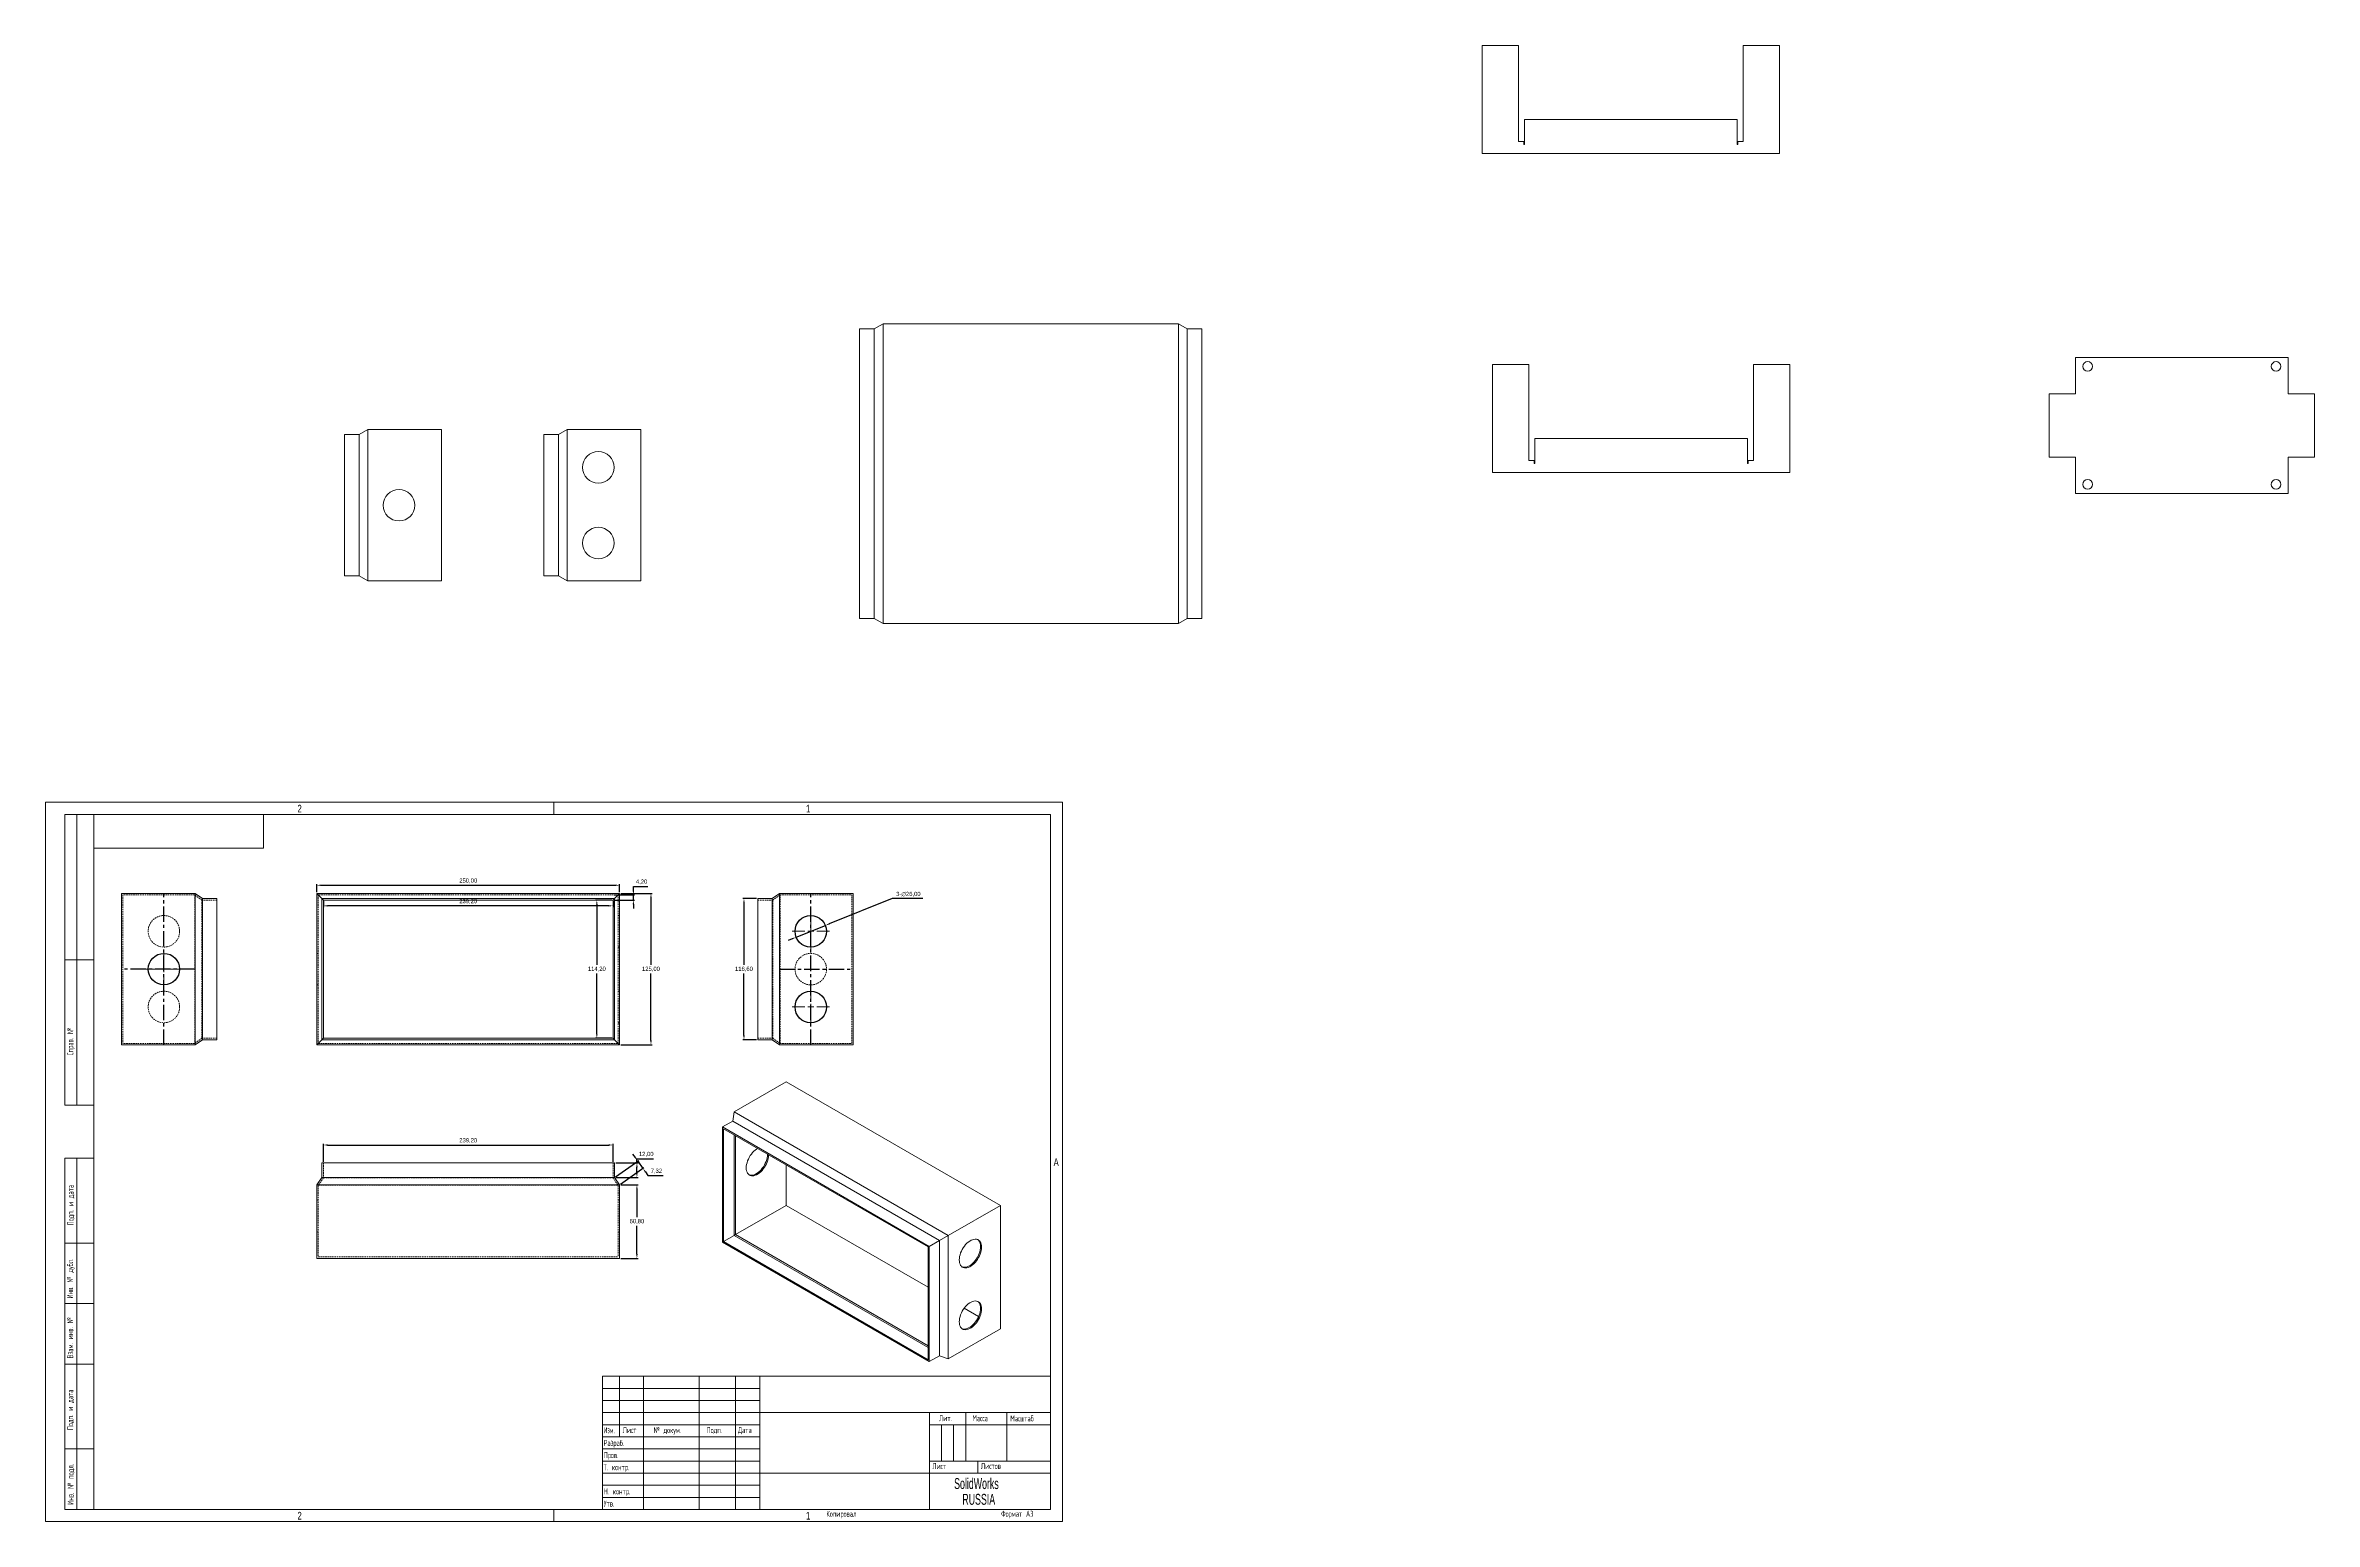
# Model space of a CAD drawing. Header units: millimetres. Extents: x -187 to 1687, y -162 to 1057.
import ezdxf

# ---------------------------------------------------------------- set-up
doc = ezdxf.new("R2010")
doc.units = ezdxf.units.MM
doc.header["$PDSIZE"] = -1
doc.linetypes.add('CENTERX2', pattern=[20.32, 12.7, -2.54, 2.54, -2.54])
doc.linetypes.add('HIDDEN', pattern=[1.905, 1.27, -0.635])
doc.layers.add('bz', color=3, linetype='Continuous')
doc.layers.add('ОСЕВЫЕ', color=7, linetype='Continuous')
doc.styles.add('SLDTEXTSTYLE0', font='TXT', dxfattribs={"width": 0.605, "bigfont": 'bigfont'})
doc.styles.add('SLDTEXTSTYLE1', font='TXT', dxfattribs={"width": 0.55152, "bigfont": 'bigfont'})
doc.styles.add('SLDTEXTSTYLE2', font='TXT', dxfattribs={"width": 0.605})
doc.styles.add('SLDTEXTSTYLE3', font='TXT', dxfattribs={"width": 0.75})
doc.dimstyles.new('自用', dxfattribs={"dimtxt": 3.5, "dimasz": 3.556, "dimexe": 1, "dimexo": 1, "dimgap": 1.524, "dimtad": 1, "dimtih": 1, "dimtoh": 1, "dimzin": 0, "dimtxsty": 'Standard', "dimcen": 2.5, "dimazin": 0, "dimtfac": 1, "dimtmove": 0, "dimatfit": 3, "dimfxl": 0, "dimtzin": 0, "dimarcsym": 0})

# ---------------------------------------------------------------- blocks, each defined once
blk = doc.blocks.new('SW_NOTE_0')
at = {"color": 0, "linetype": 'Continuous', "lineweight": 0, "char_height": 4.5, "attachment_point": 1, "style": 'SLDTEXTSTYLE2'}
for s, insert in [('SolidWorks', (0, 5.8)), ('RUSSIA', (3.38, -0.7))]:
    blk.add_mtext(s, dxfattribs=dict(at, insert=insert))
blk = doc.blocks.new('SW_CENTERMARKSYMBOL_0')
at = {"color": 0, "linetype": 'Continuous', "lineweight": 0}
for p, q in [((-2.5, 0), (-7.75, 0)), ((0, 0), (-1.25, 0)), ((0, 2.5), (0, 7.75)), ((0, 0), (0, 1.25)), ((0, 0), (0, -1.25)), ((0, 0), (1.25, 0)), ((2.5, 0), (7.75, 0)), ((0, -2.5), (0, -7.75))]:
    blk.add_line(p, q, dxfattribs=at)
blk = doc.blocks.new('SW_CENTERMARKSYMBOL_1')
at = {"color": 0, "linetype": 'Continuous', "lineweight": 0}
for p, q in [((-2.5, 0), (-7.75, 0)), ((0, 0), (-1.25, 0)), ((0, 2.5), (0, 7.75)), ((0, 0), (0, 1.25)), ((0, 0), (0, -1.25)), ((0, 0), (1.25, 0)), ((2.5, 0), (7.75, 0)), ((0, -2.5), (0, -7.75))]:
    blk.add_line(p, q, dxfattribs=at)
blk = doc.blocks.new('SW_CENTERMARKSYMBOL_2')
at = {"color": 0, "linetype": 'Continuous', "lineweight": 0}
for p, q in [((-2.5, 0), (-7.75, 0)), ((0, 0), (-1.25, 0)), ((0, 2.5), (0, 7.75)), ((0, 0), (0, 1.25)), ((0, 0), (0, -1.25)), ((0, 0), (1.25, 0)), ((2.5, 0), (7.75, 0)), ((0, -2.5), (0, -7.75))]:
    blk.add_line(p, q, dxfattribs=at)
blk = doc.blocks.new('*D5')
at = {"layer": 'bz', "color": 0, "lineweight": -2, "transparency": 16777216}
for p, q in [((37.2, 357.8), (37.2, 364.6)), ((40.7, 363.6), (283.6, 363.6)), ((287.2, 357.8), (287.2, 364.6))]:
    blk.add_line(p, q, dxfattribs=at)
at = {"layer": 'bz', "color": 0, "transparency": 16777216}
for points in [[(40.7, 364.2), (40.7, 363), (37.2, 363.6)], [(283.6, 364.2), (283.6, 363), (287.2, 363.6)]]:
    blk.add_solid(points, dxfattribs=at)
at = {"layer": 'Defpoints', "color": 0, "transparency": 16777216}
for p in [(37.2, 356.8), (287.2, 363.6), (287.2, 356.8)]:
    blk.add_point(p, dxfattribs=at)
at = {"layer": 'bz', "color": 0, "transparency": 16777216, "insert": (162.2, 367.2), "char_height": 3.5, "attachment_point": 5}
blk.add_mtext('250,00', dxfattribs=at)
blk = doc.blocks.new('*D6')
at = {"layer": 'bz', "color": 0, "lineweight": -2, "transparency": 16777216}
for p, q in [((288.2, 116.3), (302.5, 116.3)), ((301.5, 112.7), (301.5, 89.4)), ((301.5, 59), (301.5, 82.3)), ((288.2, 55.5), (302.5, 55.5))]:
    blk.add_line(p, q, dxfattribs=at)
at = {"layer": 'bz', "color": 0, "transparency": 16777216}
for points in [[(300.9, 112.7), (302.1, 112.7), (301.5, 116.3)], [(300.9, 59), (302.1, 59), (301.5, 55.5)]]:
    blk.add_solid(points, dxfattribs=at)
at = {"layer": 'Defpoints', "color": 0, "transparency": 16777216}
for p in [(287.2, 116.3), (287.2, 55.5), (301.5, 55.5)]:
    blk.add_point(p, dxfattribs=at)
at = {"layer": 'bz', "color": 0, "transparency": 16777216, "insert": (301.5, 85.9), "char_height": 3.5, "attachment_point": 5}
blk.add_mtext('60,80', dxfattribs=at)
blk = doc.blocks.new('*D7')
at = {"layer": 'bz', "color": 0, "lineweight": -2, "transparency": 16777216}
for p, q in [((284, 134.3), (302.5, 134.3)), ((301.5, 134.3), (301.5, 137.8)), ((301.5, 137.8), (315.3, 137.8)), ((284, 122.3), (302.5, 122.3)), ((301.5, 125.8), (301.5, 130.7))]:
    blk.add_line(p, q, dxfattribs=at)
at = {"layer": 'bz', "color": 0, "transparency": 16777216}
for points in [[(300.9, 130.7), (302.1, 130.7), (301.5, 134.3)], [(300.9, 125.8), (302.1, 125.8), (301.5, 122.3)]]:
    blk.add_solid(points, dxfattribs=at)
at = {"layer": 'Defpoints', "color": 0, "transparency": 16777216}
for p in [(283, 134.3), (301.5, 134.3), (283, 122.3)]:
    blk.add_point(p, dxfattribs=at)
at = {"layer": 'bz', "color": 0, "transparency": 16777216, "insert": (309.2, 141.4), "char_height": 3.5, "attachment_point": 5}
blk.add_mtext('12,00', dxfattribs=at)
blk = doc.blocks.new('*D8')
at = {"layer": 'bz', "color": 0, "lineweight": -2, "transparency": 16777216}
for p, q in [((283.8, 122.8), (303.1, 136.4)), ((300.2, 138.7), (298.2, 141.6)), ((302.3, 135.8), (306.5, 129.8)), ((288, 116.8), (307.3, 130.4)), ((308.5, 126.9), (310.5, 124)), ((310.5, 124), (323.1, 124))]:
    blk.add_line(p, q, dxfattribs=at)
at = {"layer": 'bz', "color": 0, "transparency": 16777216}
for points in [[(300.7, 139), (299.7, 138.4), (302.3, 135.8)], [(309, 127.2), (308, 126.5), (306.5, 129.8)]]:
    blk.add_solid(points, dxfattribs=at)
at = {"layer": 'Defpoints', "color": 0, "transparency": 16777216}
for p in [(283, 122.3), (287.2, 116.3), (306.5, 129.8)]:
    blk.add_point(p, dxfattribs=at)
at = {"layer": 'bz', "color": 0, "transparency": 16777216, "insert": (317.6, 127.5), "char_height": 3.5, "attachment_point": 5}
blk.add_mtext('7,32', dxfattribs=at)
blk = doc.blocks.new('*D9')
at = {"layer": 'bz', "color": 0, "lineweight": -2, "transparency": 16777216}
for p, q in [((288.2, 356.8), (314.1, 356.8)), ((313.1, 353.3), (313.1, 297.9)), ((313.1, 235.4), (313.1, 290.7)), ((288.2, 231.8), (314.1, 231.8))]:
    blk.add_line(p, q, dxfattribs=at)
at = {"layer": 'bz', "color": 0, "transparency": 16777216}
for points in [[(312.5, 353.3), (313.7, 353.3), (313.1, 356.8)], [(312.5, 235.4), (313.7, 235.4), (313.1, 231.8)]]:
    blk.add_solid(points, dxfattribs=at)
at = {"layer": 'Defpoints', "color": 0, "transparency": 16777216}
for p in [(287.2, 356.8), (287.2, 231.8), (313.1, 231.8)]:
    blk.add_point(p, dxfattribs=at)
at = {"layer": 'bz', "color": 0, "transparency": 16777216, "insert": (313.1, 294.3), "char_height": 3.5, "attachment_point": 5}
blk.add_mtext('125,00', dxfattribs=at)
blk = doc.blocks.new('*D14')
at = {"layer": 'bz', "color": 0, "lineweight": -2, "transparency": 16777216}
for p, q in [((298.6, 359.2), (298.6, 362.7)), ((298.6, 362.7), (310.6, 362.7)), ((282.8, 355.6), (299.6, 355.6)), ((282.8, 351.4), (299.6, 351.4)), ((298.6, 351.4), (298.6, 355.6)), ((298.6, 347.9), (298.6, 344.3))]:
    blk.add_line(p, q, dxfattribs=at)
at = {"layer": 'bz', "color": 0, "transparency": 16777216}
for points in [[(298, 359.2), (299.2, 359.2), (298.6, 355.6)], [(298, 347.9), (299.2, 347.9), (298.6, 351.4)]]:
    blk.add_solid(points, dxfattribs=at)
at = {"layer": 'Defpoints', "color": 0, "transparency": 16777216}
for p in [(281.8, 355.6), (281.8, 351.4), (298.6, 355.6)]:
    blk.add_point(p, dxfattribs=at)
at = {"layer": 'bz', "color": 0, "transparency": 16777216, "insert": (305.4, 366.3), "char_height": 3.5, "attachment_point": 5}
blk.add_mtext('4,20', dxfattribs=at)
blk = doc.blocks.new('*D15')
at = {"layer": 'bz', "color": 0, "lineweight": -2, "transparency": 16777216}
for p, q in [((400.3, 352.6), (388.9, 352.6)), ((389.9, 349.1), (389.9, 297.9)), ((389.9, 239.6), (389.9, 290.7)), ((400.3, 236), (388.9, 236))]:
    blk.add_line(p, q, dxfattribs=at)
at = {"layer": 'bz', "color": 0, "transparency": 16777216}
for points in [[(389.3, 349.1), (390.5, 349.1), (389.9, 352.6)], [(389.3, 239.6), (390.5, 239.6), (389.9, 236)]]:
    blk.add_solid(points, dxfattribs=at)
at = {"layer": 'Defpoints', "color": 0, "transparency": 16777216}
for p in [(401.3, 352.6), (389.9, 236), (401.3, 236)]:
    blk.add_point(p, dxfattribs=at)
at = {"layer": 'bz', "color": 0, "transparency": 16777216, "insert": (389.9, 294.3), "char_height": 3.5, "attachment_point": 5}
blk.add_mtext('116,60', dxfattribs=at)
blk = doc.blocks.new('*D17')
at = {"layer": 'bz', "color": 0, "lineweight": -2, "transparency": 16777216}
for p, q in [((42.6, 135.3), (42.6, 150.1)), ((281.8, 135.3), (281.8, 150.1)), ((46.1, 149.1), (278.2, 149.1))]:
    blk.add_line(p, q, dxfattribs=at)
at = {"layer": 'bz', "color": 0, "transparency": 16777216}
for points in [[(46.1, 149.7), (46.1, 148.5), (42.6, 149.1)], [(278.2, 149.7), (278.2, 148.5), (281.8, 149.1)]]:
    blk.add_solid(points, dxfattribs=at)
at = {"layer": 'Defpoints', "color": 0, "transparency": 16777216}
for p in [(42.6, 134.3), (281.8, 149.1), (281.8, 134.3)]:
    blk.add_point(p, dxfattribs=at)
at = {"layer": 'bz', "color": 0, "transparency": 16777216, "insert": (162.2, 152.7), "char_height": 3.5, "attachment_point": 5}
blk.add_mtext('239,20', dxfattribs=at)
blk = doc.blocks.new('*D18')
at = {"layer": 'bz', "color": 0, "lineweight": -2, "transparency": 16777216}
for p, q in [((42.6, 350.4), (42.6, 345.6)), ((278.2, 346.6), (46.1, 346.6)), ((281.8, 350.4), (281.8, 345.6))]:
    blk.add_line(p, q, dxfattribs=at)
at = {"layer": 'bz', "color": 0, "transparency": 16777216}
for points in [[(46.1, 347.2), (46.1, 346), (42.6, 346.6)], [(278.2, 347.2), (278.2, 346), (281.8, 346.6)]]:
    blk.add_solid(points, dxfattribs=at)
at = {"layer": 'Defpoints', "color": 0, "transparency": 16777216}
for p in [(42.6, 351.4), (42.6, 346.6), (281.8, 351.4)]:
    blk.add_point(p, dxfattribs=at)
at = {"layer": 'bz', "color": 0, "transparency": 16777216, "insert": (162.2, 350.2), "char_height": 3.5, "attachment_point": 5}
blk.add_mtext('239,20', dxfattribs=at)
blk = doc.blocks.new('*D19')
at = {"layer": 'bz', "color": 0, "lineweight": -2, "transparency": 16777216}
for p, q in [((280.8, 351.4), (267.4, 351.4)), ((268.4, 347.9), (268.4, 297.9)), ((268.4, 240.8), (268.4, 290.7)), ((280.8, 237.2), (267.4, 237.2))]:
    blk.add_line(p, q, dxfattribs=at)
at = {"layer": 'bz', "color": 0, "transparency": 16777216}
for points in [[(267.8, 347.9), (269, 347.9), (268.4, 351.4)], [(267.8, 240.8), (269, 240.8), (268.4, 237.2)]]:
    blk.add_solid(points, dxfattribs=at)
at = {"layer": 'Defpoints', "color": 0, "transparency": 16777216}
for p in [(268.4, 351.4), (281.8, 351.4), (281.8, 237.2)]:
    blk.add_point(p, dxfattribs=at)
at = {"layer": 'bz', "color": 0, "transparency": 16777216, "insert": (268.4, 294.3), "char_height": 3.5, "attachment_point": 5}
blk.add_mtext('114,20', dxfattribs=at)
blk = doc.blocks.new('*D21')
at = {"layer": 'bz', "color": 0, "lineweight": -2, "transparency": 16777216}
for p, q in [((512.2, 352.6), (460.4, 331.7)), ((537.6, 352.6), (512.2, 352.6)), ((429.7, 319.4), (426.4, 318.1)), ((433, 320.7), (457.1, 330.4))]:
    blk.add_line(p, q, dxfattribs=at)
at = {"layer": 'bz', "color": 0, "transparency": 16777216}
for points in [[(429.5, 319.9), (429.9, 318.8), (433, 320.7)], [(460.2, 332.3), (460.7, 331.2), (457.1, 330.4)]]:
    blk.add_solid(points, dxfattribs=at)
at = {"layer": 'Defpoints', "color": 0, "transparency": 16777216}
for p in [(433, 320.7), (457.1, 330.4)]:
    blk.add_point(p, dxfattribs=at)
at = {"layer": 'bz', "color": 0, "transparency": 16777216, "insert": (525.7, 356.1), "char_height": 3.5, "attachment_point": 5}
blk.add_mtext('3-∅26,00', dxfattribs=at)

msp = doc.modelspace()

# ---------------------------------------------------------------- linework, layer by layer
at = {"color": 7, "linetype": 'Continuous', "lineweight": 15}
for p, q in [((999.469, 1057.14), (999.469, 967.84)), ((999.469, 1057.14), (1029.469, 1057.14)), ((1029.469, 1057.14), (1029.469, 977.84)), ((1215.069, 977.84), (1215.069, 1057.14)), ((1215.069, 1057.14), (1245.069, 1057.14)), ((1245.069, 967.84), (1245.069, 1057.14)), ((1034.469, 995.94), (1034.469, 975.54)), ((1210.069, 995.94), (1034.469, 995.94)), ((1210.069, 975.54), (1210.069, 995.94)), ((1029.469, 977.84), (1033.869, 977.84)), ((1033.869, 975.54), (1033.869, 977.84)), ((1210.669, 977.84), (1210.669, 975.54)), ((1210.669, 977.84), (1215.069, 977.84)), ((999.469, 967.84), (1245.069, 967.84)), ((497.556, 823.094), (504.756, 827.294)), ((504.756, 827.294), (688.526, 827.294)), ((504.756, 827.294), (504.756, 579.694)), ((748.696, 827.294), (688.526, 827.294)), ((748.696, 827.294), (748.696, 579.694)), ((755.896, 823.094), (748.696, 827.294)), ((485.306, 823.094), (485.306, 583.894)), ((485.306, 823.094), (497.556, 823.094)), ((497.556, 823.094), (497.556, 583.894)), ((755.896, 823.094), (755.896, 583.894)), ((768.146, 823.094), (755.896, 823.094)), ((768.146, 823.094), (768.146, 583.894)), ((1008.008, 793.679), (1008.008, 704.379)), ((1008.008, 793.679), (1038.008, 793.679)), ((1038.008, 793.679), (1038.008, 714.379)), ((1223.608, 714.379), (1223.608, 793.679)), ((1223.608, 793.679), (1253.608, 793.679)), ((1253.608, 704.379), (1253.608, 793.679)), ((1665.195, 799.432), (1489.595, 799.432)), ((1489.595, 799.432), (1489.595, 769.432)), ((1665.195, 799.432), (1665.195, 769.432)), ((1489.595, 769.432), (1467.795, 769.432)), ((1467.795, 769.432), (1467.795, 717.232)), ((1665.195, 769.432), (1686.995, 769.432)), ((1686.995, 717.232), (1686.995, 769.432)), ((59.911, 619.112), (59.911, 735.712)), ((59.911, 735.712), (72.161, 735.712)), ((79.361, 739.912), (72.161, 735.712)), ((72.161, 619.112), (72.161, 735.712)), ((79.361, 739.912), (140.031, 739.912)), ((79.361, 614.912), (79.361, 739.912)), ((140.031, 614.912), (140.031, 739.912)), ((224.532, 619.112), (224.532, 735.712)), ((224.532, 735.712), (236.782, 735.712)), ((243.982, 739.912), (236.782, 735.712)), ((236.782, 619.112), (236.782, 735.712)), ((243.982, 739.912), (304.652, 739.912)), ((243.982, 614.912), (243.982, 739.912)), ((304.652, 614.912), (304.652, 739.912)), ((1043.008, 732.479), (1043.008, 712.079)), ((1218.608, 732.479), (1043.008, 732.479)), ((1218.608, 712.079), (1218.608, 732.479)), ((1038.008, 714.379), (1042.408, 714.379)), ((1042.408, 712.079), (1042.408, 714.379)), ((1219.208, 714.379), (1219.208, 712.079)), ((1219.208, 714.379), (1223.608, 714.379)), ((1489.595, 717.232), (1467.795, 717.232)), ((1489.595, 687.232), (1489.595, 717.232)), ((1665.195, 717.232), (1686.995, 717.232)), ((1665.195, 687.232), (1665.195, 717.232)), ((1008.008, 704.379), (1253.608, 704.379)), ((1489.595, 687.232), (1665.195, 687.232)), ((59.911, 619.112), (72.161, 619.112)), ((79.361, 614.912), (72.161, 619.112)), ((224.532, 619.112), (236.782, 619.112)), ((243.982, 614.912), (236.782, 619.112)), ((79.361, 614.912), (140.031, 614.912)), ((243.982, 614.912), (304.652, 614.912)), ((485.306, 583.894), (497.556, 583.894)), ((497.556, 583.894), (504.756, 579.694)), ((755.896, 583.894), (748.696, 579.694)), ((768.146, 583.894), (755.896, 583.894)), ((504.756, 579.694), (688.526, 579.694)), ((748.696, 579.694), (688.526, 579.694)), ((-171.006, 182.106), (-171.006, 422.106)), ((-147.006, 422.106), (-171.006, 422.106)), ((-171.006, 182.106), (-171.006, 422.106)), ((-161.006, 182.106), (-161.006, 422.106)), ((-161.006, 182.106), (-161.006, 422.106)), ((-147.006, 422.106), (-147.006, -151.894)), ((642.994, 422.106), (-147.006, 422.106)), ((-147.006, 422.106), (-147.006, -151.894)), ((-7.006, 394.106), (-7.006, 422.106)), ((642.994, -151.894), (642.994, 422.106)), ((-147.006, 394.106), (-7.006, 394.106)), ((-63.332, 356.813), (-124.132, 356.813)), ((-124.132, 356.813), (-124.132, 231.813)), ((-63.332, 356.813), (-63.332, 231.813)), ((-57.332, 352.612), (-63.332, 356.813)), ((41.36, 352.612), (37.159, 356.813)), ((287.159, 356.813), (37.159, 356.813)), ((37.159, 356.813), (37.159, 231.813)), ((282.957, 352.612), (287.159, 356.813)), ((287.159, 231.813), (287.159, 356.813)), ((413.285, 352.612), (419.285, 356.813)), ((419.285, 231.813), (419.285, 356.813)), ((419.285, 356.813), (480.085, 356.813)), ((480.085, 231.813), (480.085, 356.813)), ((-57.332, 352.612), (-57.332, 236.014)), ((-45.332, 352.612), (-57.332, 352.612)), ((-45.332, 352.612), (-45.332, 236.014)), ((41.36, 352.612), (41.36, 236.014)), ((282.957, 352.612), (41.36, 352.612)), ((281.757, 351.412), (42.56, 351.412)), ((42.56, 351.412), (42.56, 237.214)), ((281.757, 237.214), (281.757, 351.412)), ((282.957, 236.014), (282.957, 352.612)), ((401.285, 236.014), (401.285, 352.612)), ((401.285, 352.612), (413.285, 352.612)), ((413.285, 236.014), (413.285, 352.612)), ((-171.006, 302.106), (-147.006, 302.106)), ((-147.006, 302.106), (-171.006, 302.106)), ((-63.332, 231.813), (-124.132, 231.813)), ((-57.332, 236.014), (-63.332, 231.813)), ((-45.332, 236.014), (-57.332, 236.014)), ((41.36, 236.014), (37.159, 231.813)), ((37.159, 231.813), (287.159, 231.813)), ((41.36, 236.014), (282.957, 236.014)), ((42.56, 237.214), (281.757, 237.214)), ((282.957, 236.014), (287.159, 231.813)), ((401.285, 236.014), (413.285, 236.014)), ((413.285, 236.014), (419.285, 231.813)), ((419.285, 231.813), (480.085, 231.813)), ((381.866, 176.507), (424.858, 201.326)), ((601.635, 99.275), (424.858, 201.326)), ((-171.006, 182.106), (-147.006, 182.106)), ((372.109, 164.014), (380.594, 168.913)), ((380.594, 168.913), (381.866, 176.507)), ((551.429, 70.292), (380.594, 168.913)), ((558.643, 74.456), (381.866, 176.507)), ((542.944, 65.393), (372.109, 164.014)), ((372.109, 164.014), (372.109, 68.808)), ((542.095, 64.903), (372.957, 162.544)), ((372.957, 162.544), (372.957, 69.298)), ((381.71, 157.492), (381.71, 74.35)), ((382.982, 156.757), (382.982, 75.084)), ((-171.006, -151.894), (-171.006, 138.106)), ((-171.006, 138.106), (-147.006, 138.106)), ((-161.006, -151.894), (-161.006, 138.106)), ((41.36, 134.275), (282.957, 134.275)), ((41.36, 134.275), (41.36, 122.275)), ((282.957, 134.275), (282.957, 122.275)), ((410.15, 140.822), (410.148, 141.075)), ((424.858, 132.583), (424.858, 99.259)), ((41.36, 122.275), (37.159, 116.275)), ((37.159, 116.275), (37.159, 55.475)), ((37.159, 116.275), (287.159, 116.275)), ((41.36, 122.275), (282.957, 122.275)), ((282.957, 122.275), (287.159, 116.275)), ((287.159, 116.275), (287.159, 55.475)), ((382.982, 75.084), (424.858, 99.259)), ((424.858, 99.259), (542.095, 31.579)), ((558.643, 74.456), (601.635, 99.275)), ((601.635, -2.793), (601.635, 99.275)), ((381.71, 74.35), (382.982, 75.084)), ((382.982, 75.084), (542.095, -16.77)), ((-147.006, 68.106), (-171.006, 68.106)), ((372.109, 68.808), (542.944, -29.814)), ((372.957, 69.298), (381.71, 74.35)), ((372.957, 69.298), (542.095, -28.344)), ((381.71, 74.35), (542.095, -18.238)), ((542.095, -28.344), (542.095, 64.903)), ((542.944, 65.393), (551.429, 70.292)), ((542.944, -29.814), (542.944, 65.393)), ((551.429, 70.292), (558.643, 74.456)), ((551.429, -24.915), (551.429, 70.292)), ((558.643, -27.611), (558.643, 74.456)), ((37.159, 55.475), (287.159, 55.475)), ((-147.006, 18.106), (-171.006, 18.106)), ((571.846, 14.405), (583.726, 7.546)), ((558.643, -27.611), (601.635, -2.793)), ((-147.006, -31.894), (-171.006, -31.894)), ((542.944, -29.814), (551.429, -24.915)), ((551.429, -24.915), (558.643, -27.611)), ((272.994, -41.894), (642.994, -41.894)), ((272.994, -41.894), (272.994, -151.894)), ((286.994, -91.894), (286.994, -41.894)), ((306.994, -41.894), (306.994, -151.894)), ((352.994, -41.894), (352.994, -151.894)), ((382.994, -41.894), (382.994, -151.894)), ((402.994, -41.894), (402.994, -151.894)), ((402.994, -71.894), (642.994, -71.894)), ((542.994, -71.894), (542.994, -151.894)), ((572.994, -71.894), (572.994, -111.894)), ((606.994, -71.894), (606.994, -111.894)), ((272.994, -81.894), (402.994, -81.894)), ((272.994, -91.894), (402.994, -91.894)), ((542.994, -81.894), (642.994, -81.894)), ((-171.006, -101.894), (-147.006, -101.894)), ((542.994, -111.894), (642.994, -111.894)), ((582.994, -111.894), (582.994, -121.894)), ((402.994, -121.894), (642.994, -121.894)), ((-171.006, -151.894), (-147.006, -151.894)), ((-147.006, -151.894), (642.994, -151.894))]:
    msp.add_line(p, q, dxfattribs=at)
at = {"color": 7, "linetype": 'CENTERX2'}
for p, q in [((-89.132, 231.813), (-89.132, 356.813)), ((445.085, 231.813), (445.085, 356.813)), ((-63.332, 294.313), (-124.132, 294.313)), ((419.285, 294.313), (480.085, 294.313))]:
    msp.add_line(p, q, dxfattribs=at)
at = {"color": 7, "linetype": 'HIDDEN', "lineweight": 0}
for p, q in [((-63.711, 355.613), (-122.932, 355.613)), ((-122.932, 355.613), (-122.932, 233.013)), ((-57.711, 351.412), (-63.711, 355.613)), ((-63.711, 355.613), (-63.711, 233.013)), ((-45.332, 351.412), (-57.711, 351.412)), ((-57.711, 351.412), (-57.711, 237.214)), ((38.359, 355.613), (38.359, 233.013)), ((285.959, 355.613), (38.359, 355.613)), ((42.56, 351.412), (41.36, 352.612)), ((281.757, 351.412), (282.957, 352.612)), ((285.959, 233.013), (285.959, 355.613)), ((287.159, 338.563), (285.959, 338.563)), ((401.285, 351.412), (413.663, 351.412)), ((413.663, 351.412), (419.663, 355.613)), ((413.663, 237.214), (413.663, 351.412)), ((419.663, 355.613), (478.885, 355.613)), ((419.663, 233.013), (419.663, 355.613)), ((478.885, 233.013), (478.885, 355.613)), ((38.359, 307.313), (37.159, 307.313)), ((285.959, 312.563), (287.159, 312.563)), ((37.159, 281.313), (38.359, 281.313)), ((287.159, 276.063), (285.959, 276.063)), ((285.959, 250.063), (287.159, 250.063)), ((-63.711, 233.013), (-122.932, 233.013)), ((-57.711, 237.214), (-63.711, 233.013)), ((-45.332, 237.214), (-57.711, 237.214)), ((38.359, 233.013), (285.959, 233.013)), ((42.56, 237.214), (41.36, 236.014)), ((281.757, 237.214), (282.957, 236.014)), ((401.285, 237.214), (413.663, 237.214)), ((413.663, 237.214), (419.663, 233.013)), ((419.663, 233.013), (478.885, 233.013)), ((42.56, 134.275), (42.56, 121.896)), ((281.757, 134.275), (281.757, 121.896)), ((42.56, 121.896), (38.359, 115.896)), ((38.359, 115.896), (38.359, 56.675)), ((38.359, 115.896), (285.959, 115.896)), ((42.56, 121.896), (281.757, 121.896)), ((281.757, 121.896), (285.959, 115.896)), ((285.959, 115.896), (285.959, 56.675)), ((38.359, 103.475), (37.159, 103.475)), ((287.159, 103.475), (285.959, 103.475)), ((37.159, 77.475), (38.359, 77.475)), ((285.959, 77.475), (287.159, 77.475)), ((38.359, 56.675), (285.959, 56.675))]:
    msp.add_line(p, q, dxfattribs=at)
at = {"color": 7, "linetype": 'Continuous', "lineweight": 0}
for p, q in [((272.994, -51.894), (402.994, -51.894)), ((272.994, -61.894), (402.994, -61.894)), ((272.994, -71.894), (402.994, -71.894)), ((552.994, -81.894), (552.994, -111.894)), ((562.994, -81.894), (562.994, -111.894)), ((272.994, -101.894), (402.994, -101.894)), ((272.994, -111.894), (402.994, -111.894)), ((272.994, -121.894), (402.994, -121.894)), ((272.994, -131.894), (402.994, -131.894)), ((272.994, -141.894), (402.994, -141.894))]:
    msp.add_line(p, q, dxfattribs=at)
at = {"color": 7, "linetype": 'Continuous', "lineweight": 15, "flags": 128}
for points in [[(401.177, 146.254), (400.381, 145.776), (399.235, 144.948), (398.117, 143.971), (397.044, 142.861), (396.032, 141.634), (395.098, 140.312), (394.257, 138.913), (393.521, 137.461), (392.902, 135.979), (392.411, 134.489), (392.054, 133.015), (391.838, 131.581), (391.765, 130.209), (391.838, 128.92), (392.054, 127.736), (392.411, 126.674), (392.902, 125.751), (393.521, 124.983), (394.257, 124.38), (395.098, 123.954), (396.032, 123.709), (397.044, 123.651), (398.117, 123.78), (399.235, 124.094), (400.381, 124.588), (401.535, 125.254), (402.68, 126.083), (403.798, 127.06), (404.872, 128.17), (405.883, 129.396), (406.817, 130.719), (407.659, 132.117), (408.395, 133.569), (409.013, 135.052), (409.505, 136.542), (409.861, 138.015), (410.078, 139.45), (410.15, 140.822), (410.15, 140.822)], [(409.299, 141.565), (409.302, 141.312), (409.229, 139.94), (409.013, 138.505), (408.656, 137.031), (408.165, 135.542), (407.546, 134.059), (406.81, 132.607), (405.969, 131.209), (405.035, 129.886), (404.023, 128.66), (402.95, 127.549), (401.832, 126.573), (400.686, 125.744), (399.532, 125.078), (398.387, 124.584), (397.269, 124.27), (396.195, 124.141), (395.184, 124.199), (394.25, 124.444), (394.048, 124.526)], [(586.078, 64.778), (586.006, 66.066), (585.79, 67.251), (585.433, 68.313), (584.941, 69.235), (584.323, 70.004), (583.587, 70.606), (582.745, 71.033), (581.811, 71.277), (580.8, 71.335), (579.727, 71.206), (578.608, 70.892), (577.463, 70.398), (576.309, 69.732), (575.163, 68.904), (574.045, 67.927), (572.972, 66.816), (571.96, 65.59), (571.026, 64.267), (570.185, 62.869), (569.449, 61.417), (568.831, 59.935), (568.339, 58.445), (567.982, 56.971), (567.766, 55.537), (567.694, 54.164), (567.766, 52.876), (567.982, 51.691), (568.339, 50.629), (568.831, 49.707), (569.449, 48.939), (570.185, 48.336), (571.026, 47.909), (571.96, 47.665), (572.972, 47.607), (574.045, 47.736), (575.163, 48.05), (576.309, 48.544), (577.463, 49.21), (578.608, 50.038), (579.727, 51.015), (580.8, 52.126), (581.811, 53.352), (582.745, 54.675), (583.587, 56.073), (584.323, 57.525), (584.941, 59.007), (585.433, 60.497), (585.79, 61.971), (586.006, 63.405), (586.078, 64.778)], [(582.947, 70.951), (583.474, 70.493), (584.093, 69.725), (584.584, 68.803), (584.941, 67.741), (585.157, 66.556), (585.23, 65.268), (585.157, 63.895), (584.941, 62.461), (584.584, 60.987), (584.093, 59.497), (583.474, 58.015), (582.738, 56.563), (581.897, 55.164), (580.963, 53.842), (579.951, 52.616), (578.878, 51.505), (577.76, 50.528), (576.615, 49.7), (575.46, 49.034), (574.315, 48.54), (573.197, 48.226), (572.123, 48.097), (571.112, 48.155), (570.178, 48.399), (569.976, 48.481)], [(586.078, 13.744), (586.006, 15.032), (585.79, 16.217), (585.433, 17.279), (584.941, 18.201), (584.323, 18.97), (583.587, 19.572), (582.745, 19.999), (581.811, 20.243), (580.8, 20.301), (579.727, 20.173), (578.608, 19.859), (577.463, 19.365), (576.309, 18.698), (575.163, 17.87), (574.045, 16.893), (572.972, 15.783), (571.96, 14.556), (571.026, 13.234), (570.185, 11.835), (569.449, 10.383), (568.831, 8.901), (568.339, 7.411), (567.982, 5.937), (567.766, 4.503), (567.694, 3.131), (567.766, 1.842), (567.982, 0.657), (568.339, -0.404), (568.831, -1.327), (569.449, -2.095), (570.185, -2.698), (571.026, -3.124), (571.96, -3.369), (572.972, -3.427), (574.045, -3.298), (575.163, -2.984), (576.309, -2.49), (577.463, -1.824), (578.608, -0.995), (579.727, -0.018), (580.8, 1.092), (581.811, 2.318), (582.745, 3.641), (583.587, 5.039), (584.323, 6.491), (584.941, 7.974), (585.433, 9.464), (585.79, 10.937), (586.006, 12.372), (586.078, 13.744)], [(582.947, 19.917), (583.474, 19.46), (584.093, 18.691), (584.584, 17.769), (584.941, 16.707), (585.157, 15.522), (585.23, 14.234), (585.157, 12.861), (584.941, 11.427), (584.584, 9.953), (584.093, 8.464), (583.474, 6.981), (582.738, 5.529), (581.897, 4.131), (580.963, 2.808), (579.951, 1.582), (578.878, 0.471), (577.76, -0.506), (576.615, -1.334), (575.46, -2), (574.315, -2.494), (573.197, -2.808), (572.123, -2.937), (571.112, -2.879), (570.178, -2.635), (569.976, -2.552)]]:
    msp.add_lwpolyline(points, dxfattribs=at)
at = {"color": 7, "linetype": 'Continuous', "lineweight": 15}
for centre, radius in [((1499.595, 792.032), 4), ((1655.195, 792.032), 4), ((269.652, 708.662), 13), ((1499.595, 694.632), 4), ((1655.195, 694.632), 4), ((105.031, 677.412), 13), ((269.652, 646.162), 13), ((445.085, 325.563), 13), ((-89.132, 294.313), 13), ((445.085, 263.063), 13)]:
    msp.add_circle(centre, radius, dxfattribs=at)
at = {"color": 7, "linetype": 'HIDDEN', "lineweight": 0}
for centre in [(-89.132, 325.563), (445.085, 294.313), (-89.132, 263.063)]:
    msp.add_circle(centre, 13, dxfattribs=at)
at = {"color": 7, "linetype": 'Continuous'}
for centre in [(445.085, 325.563), (-89.132, 294.313), (445.085, 263.063)]:
    msp.add_circle(centre, 13, dxfattribs=at)
at = {"color": 7, "linetype": 'Continuous', "lineweight": 15}
for centre in [(1034.169, 975.54), (1210.369, 975.54), (1042.708, 712.079), (1218.908, 712.079)]:
    msp.add_arc(centre, 0.3, 180, 0, dxfattribs=at)
at = {"layer": 'ОСЕВЫЕ', "lineweight": 0}
for p, q in [((-187.006, 432.106), (652.994, 432.106)), ((-187.006, 432.106), (-187.006, -161.894)), ((652.994, 432.106), (652.994, -161.894)), ((-187.006, -161.894), (652.994, -161.894))]:
    msp.add_line(p, q, dxfattribs=at)
at = {"layer": 'ОСЕВЫЕ', "lineweight": 15}
for p, q in [((232.994, 432.106), (232.994, 422.106)), ((232.994, -151.894), (232.994, -161.894))]:
    msp.add_line(p, q, dxfattribs=at)

# ---------------------------------------------------------------- block references
at = {"color": 7, "linetype": 'Continuous', "lineweight": 0, "xscale": 2, "yscale": 2, "zscale": 2}
for name, p in [('SW_CENTERMARKSYMBOL_0', (445.085, 325.563)), ('SW_CENTERMARKSYMBOL_2', (-89.132, 294.313)), ('SW_CENTERMARKSYMBOL_1', (445.085, 263.063)), ('SW_NOTE_0', (563.466, -137.578))]:
    msp.add_blockref(name, p, dxfattribs=at)

# ---------------------------------------------------------------- texts
at = {"color": 7, "linetype": 'Continuous', "lineweight": 0}
for s, insert, char_height, attachment_point, style in [('2', (22.93, 430.047), 6.35, 2, 'SLDTEXTSTYLE3'), ('1', (442.93, 430.047), 6.35, 2, 'SLDTEXTSTYLE3'), ('A', (647.737, 138.047), 6.35, 2, 'SLDTEXTSTYLE3'), ('\\M+1844C\\M+18479\\M+18484.', (551.016, -73.972), 5, 1, 'SLDTEXTSTYLE0'), ('\\M+1844D\\M+18470\\M+18483\\M+18483\\M+18470', (578.521, -73.972), 5, 1, 'SLDTEXTSTYLE0'), ('\\M+1844D\\M+18470\\M+18483\\M+1848A\\M+18484\\M+18470\\M+18471', (609.845, -74.168), 5, 1, 'SLDTEXTSTYLE0'), ('\\M+18449\\M+18478\\M+1847D.', (274.071, -83.889), 5, 1, 'SLDTEXTSTYLE1'), ('\\M+1844C\\M+18479\\M+18483\\M+18484', (289.768, -83.782), 5, 1, 'SLDTEXTSTYLE0'), ('\\M+18782 \\M+18474\\M+18480\\M+1847B\\M+18485\\M+1847D.', (315.237, -83.831), 5, 1, 'SLDTEXTSTYLE0'), ('\\M+18450\\M+18480\\M+18474\\M+18481.', (359.074, -83.838), 5, 1, 'SLDTEXTSTYLE0'), ('\\M+18444\\M+18470\\M+18484\\M+18470', (384.939, -83.827), 5, 1, 'SLDTEXTSTYLE0'), ('\\M+18451\\M+18470\\M+18478\\M+18482\\M+18470\\M+18471.', (274.025, -94.436), 5, 1, 'SLDTEXTSTYLE0'), ('\\M+18450\\M+18482\\M+18480\\M+18472.', (274.107, -104.488), 5, 1, 'SLDTEXTSTYLE0'), ('\\M+18453. \\M+1847B\\M+18480\\M+1847E\\M+18484\\M+18482.', (273.998, -114.491), 5, 1, 'SLDTEXTSTYLE0'), ('\\M+1844C\\M+18479\\M+18483\\M+18484', (545.468, -113.576), 5, 1, 'SLDTEXTSTYLE0'), ('\\M+1844C\\M+18479\\M+18483\\M+18484\\M+18480\\M+18472', (585.589, -113.485), 5, 1, 'SLDTEXTSTYLE0'), ('\\M+18454\\M+18484\\M+18472.', (274.095, -144.493), 5, 1, 'SLDTEXTSTYLE0'), ('\\M+1844E. \\M+1847B\\M+18480\\M+1847E\\M+18484\\M+18482.', (274.123, -134.457), 5, 1, 'SLDTEXTSTYLE0'), ('2', (22.93, -153.84), 6.35, 2, 'SLDTEXTSTYLE3'), ('1', (442.93, -153.84), 6.35, 2, 'SLDTEXTSTYLE3'), ('\\M+1844B\\M+18480\\M+18481\\M+18479\\M+18482\\M+18480\\M+18472\\M+18470\\M+1847C', (457.914, -152.957), 5, 1, 'SLDTEXTSTYLE0'), ('\\M+18455\\M+18480\\M+18482\\M+1847D\\M+18470\\M+18484 \\M+184403', (602.263, -152.927), 5, 1, 'SLDTEXTSTYLE0')]:
    msp.add_mtext(s, dxfattribs=dict(at, insert=insert, char_height=char_height, attachment_point=attachment_point, style=style))
at = {"color": 7, "linetype": 'Continuous', "lineweight": 0, "char_height": 5, "attachment_point": 1, "rotation": 90, "style": 'SLDTEXTSTYLE0'}
for s, insert in [('\\M+18452\\M+18481\\M+18482\\M+18470\\M+18472. \\M+18782', (-169.004, 223.011)), ('\\M+18450\\M+18480\\M+18474\\M+18481. \\M+18479 \\M+18474\\M+18470\\M+18484\\M+18470', (-168.72, 82.714)), ('\\M+18449\\M+1847E\\M+18472. \\M+18782 \\M+18474\\M+18485\\M+18471\\M+1847C.', (-169.107, 22.346)), ('\\M+18442\\M+18478\\M+18470\\M+1847D. \\M+18479\\M+1847E\\M+18472. \\M+18782', (-169.058, -27.095)), ('\\M+18450\\M+18480\\M+18474\\M+18481. \\M+18479 \\M+18474\\M+18470\\M+18484\\M+18470', (-169.036, -86.313)), ('\\M+18449\\M+1847E\\M+18472. \\M+18782 \\M+18481\\M+18480\\M+18474\\M+1847C.', (-168.697, -147.966))]:
    msp.add_mtext(s, dxfattribs=dict(at, insert=insert))

# ---------------------------------------------------------------- dimensions: what is measured, and where the dimension line sits
at = {"layer": 'bz'}
for base, p1, p2, picture, middle in [((287.159, 363.626), (37.159, 356.813), (287.159, 356.813), '*D5', (162.159, 367.191)), ((42.56, 346.623), (281.757, 351.412), (42.56, 351.412), '*D18', (162.159, 350.189)), ((281.757, 149.143), (42.56, 134.275), (281.757, 134.275), '*D17', (162.159, 152.708))]:
    dim = msp.add_linear_dim(base=base, p1=p1, p2=p2, dimstyle='自用', dxfattribs=at)
    dim.commit()
    dim.dimension.update_dxf_attribs({"geometry": picture, "text_midpoint": middle})
for base, p1, p2, picture, middle in [((298.603, 355.613), (281.757, 351.412), (281.757, 355.613), '*D14', (305.377, 366.291)), ((313.074, 231.813), (287.159, 356.813), (287.159, 231.813), '*D9', (313.074, 294.313)), ((268.426, 351.412), (281.757, 237.214), (281.757, 351.412), '*D19', (268.426, 294.313)), ((389.909, 236.014), (401.285, 352.612), (401.285, 236.014), '*D15', (389.909, 294.313)), ((301.51, 134.275), (282.957, 122.275), (282.957, 134.275), '*D7', (309.159, 141.396)), ((301.51, 55.475), (287.159, 116.275), (287.159, 55.475), '*D6', (301.51, 85.875))]:
    dim = msp.add_linear_dim(base=base, p1=p1, p2=p2, angle=90, dimstyle='自用', dxfattribs=at)
    dim.commit()
    dim.dimension.update_dxf_attribs({"geometry": picture, "text_midpoint": middle})
dim = msp.add_diameter_dim_2p(p1=(433.025, 320.709), p2=(457.144, 330.417), text='3-<>', dimstyle='自用', dxfattribs=at)
dim.commit()
dim.dimension.update_dxf_attribs({"geometry": '*D21', "text_midpoint": (525.653, 352.567), "dimtype": 163})
dim = msp.add_aligned_dim(p1=(282.9574, 122.2748), p2=(287.1586, 116.2748), distance=23.5638, dimstyle='自用', dxfattribs=at)
dim.commit()
dim.dimension.update_dxf_attribs({"geometry": '*D8', "text_midpoint": (317.6059, 127.5303)})

doc.saveas('drawing.dxf')
